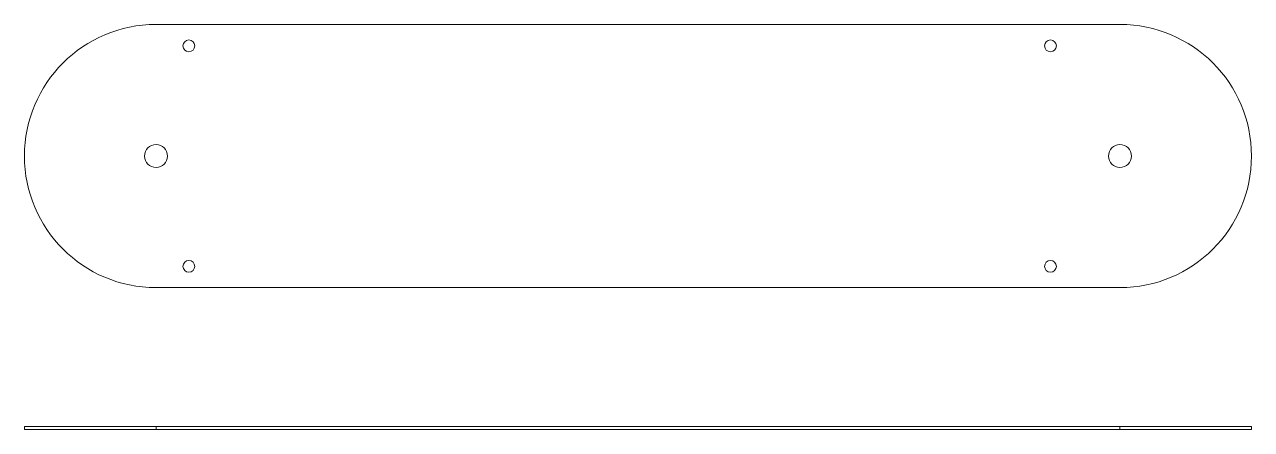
# Model space of a CAD drawing. Header units: inches. Extents: x 0.4 to 13.7, y 3.6 to 8.
import ezdxf

# ---------------------------------------------------------------- set-up
doc = ezdxf.new("R2010")
doc.units = ezdxf.units.IN
doc.header["$MEASUREMENT"] = 0

msp = doc.modelspace()

# ---------------------------------------------------------------- linework, layer by layer
at = {"color": 7, "linetype": 'Continuous', "lineweight": 15}
for p, q in [((12.289, 7.986), (1.789, 7.986)), ((1.789, 5.121), (12.289, 5.121)), ((0.357, 3.608), (0.357, 3.577)), ((0.357, 3.608), (1.789, 3.608)), ((0.357, 3.577), (1.789, 3.577)), ((1.789, 3.608), (1.789, 3.577)), ((1.789, 3.608), (12.289, 3.608)), ((1.789, 3.577), (12.289, 3.577)), ((12.289, 3.608), (12.289, 3.577)), ((12.289, 3.608), (13.722, 3.608)), ((12.289, 3.577), (13.722, 3.577)), ((13.722, 3.577), (13.722, 3.608))]:
    msp.add_line(p, q, dxfattribs=at)
for centre, radius in [((2.147, 7.754), 0.0642), ((11.532, 7.754), 0.0643), ((1.789, 6.554), 0.125), ((12.289, 6.554), 0.125), ((2.147, 5.353), 0.0642), ((11.532, 5.353), 0.0643)]:
    msp.add_circle(centre, radius, dxfattribs=at)
for centre, start, end in [((1.789, 6.554), 90, 270), ((12.289, 6.554), 270, 90)]:
    msp.add_arc(centre, 1.433, start, end, dxfattribs=at)

doc.saveas('drawing.dxf')
